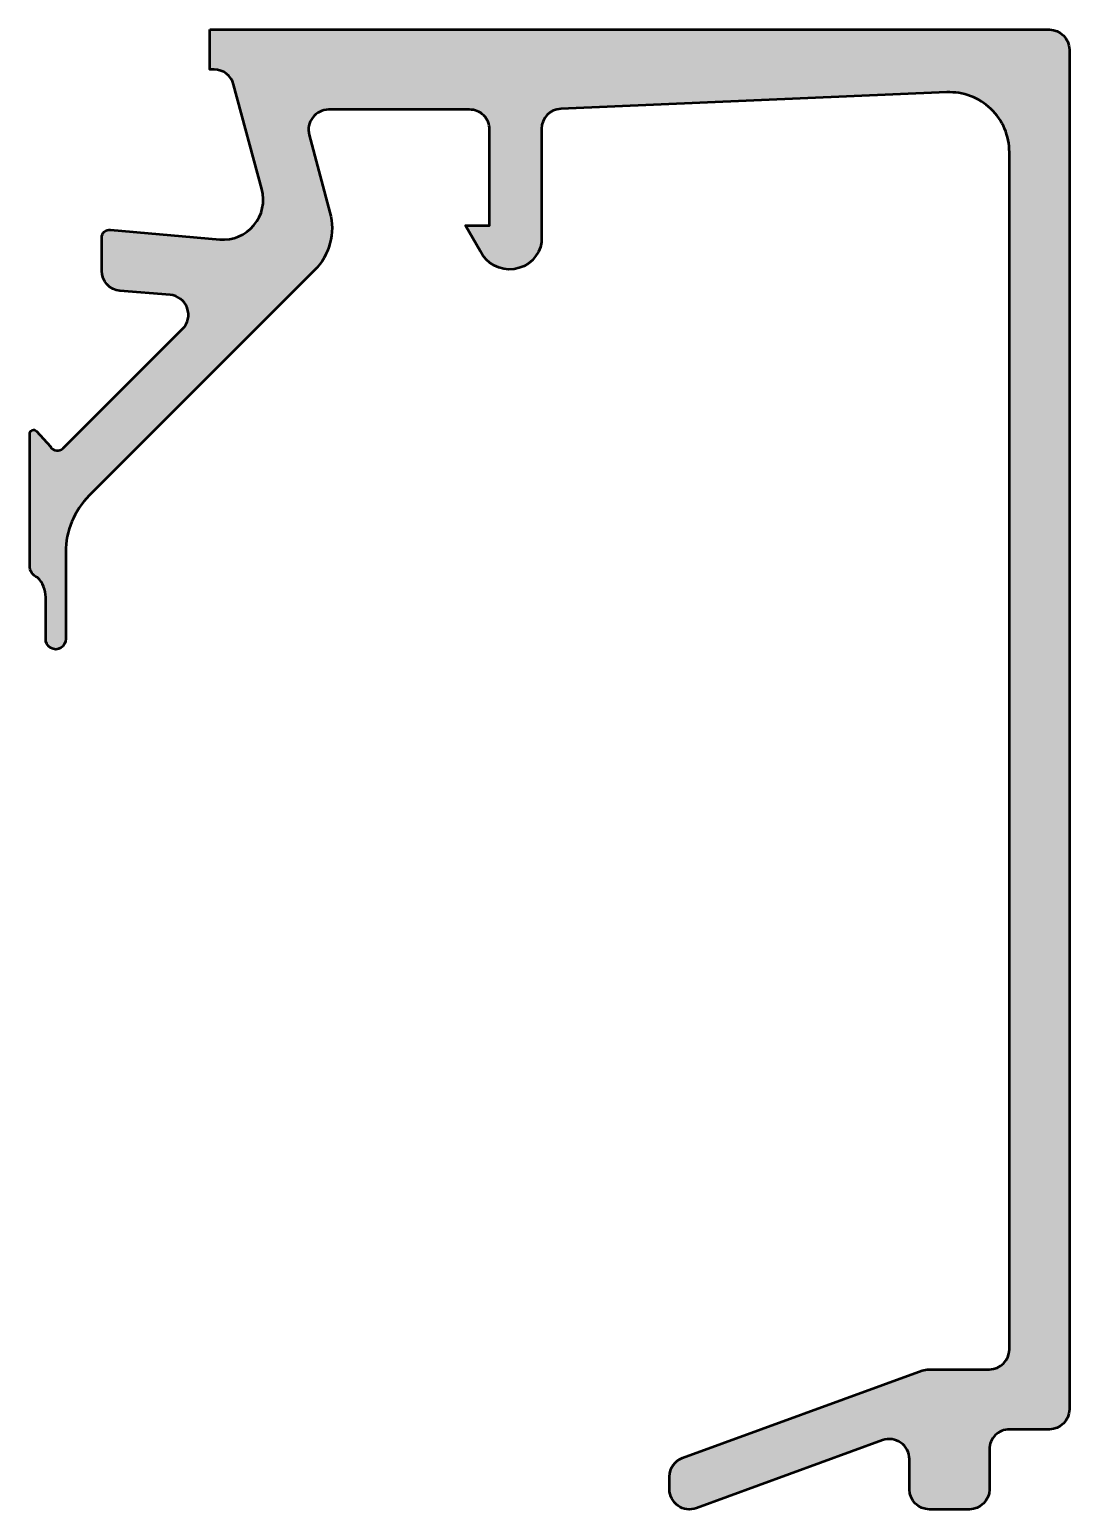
# Model space of a CAD drawing. Extents: x -4 to 22, y -37 to 0.
import ezdxf

# ---------------------------------------------------------------- set-up
doc = ezdxf.new("R2010")
doc.units = 0
doc.layers.add('0S-Alu contour', color=7, linetype='Continuous', lineweight=50)
doc.layers.add('0S-Alu hatch', color=252, linetype='Continuous', lineweight=25)

# ---------------------------------------------------------------- blocks, each defined once
blk = doc.blocks.new('184080__28232696_F4A0_4322_909A_82EDC1529BF0_')
at = {"layer": '0S-Alu hatch'}
h = blk.add_hatch(color=256, dxfattribs=at)
edge = h.paths.add_edge_path()
edge.add_line((0.5000152587890625, 0), (21.49993896484375, -2e-15))
edge.add_ellipse((21.49993625990322, -0.5000007975883192), major_axis=(-0.5000007975956339, 0), ratio=1, start_angle=180.0002211685759, end_angle=269.99969003714193, ccw=False)
edge.add_line((21.99993705749513, -0.4999988675117525), (21.99993705749512, -34.4999237060547))
edge.add_ellipse((21.49993120695215, -34.4999178555377), major_axis=(-0.5000058505771903, 0), ratio=1, start_angle=90.00088897849099, end_angle=179.9993295875975, ccw=False)
edge.add_line((21.49993896484375, -34.9999237060547), (20.49994087219239, -34.9999237060547))
edge.add_arc((20.4999389091687, -35.49992174303101), 0.4999980369801686, 89.99977505317197, 180.0002249462687)
edge.add_line((19.99994087219238, -35.49992370605468), (19.99994087219238, -36.49991989135742))
edge.add_ellipse((19.49993733417013, -36.4999163533523), major_axis=(-0.5000035380347732, 0), ratio=1, start_angle=90.00062398912303, end_angle=179.9995945770641, ccw=False)
edge.add_line((19.49994277954101, -36.99991989135742), (18.49994468688965, -36.99991989135742))
edge.add_ellipse((18.49995244624004, -36.49991213200703), major_axis=(-0.5000077594105954, 0), ratio=1, start_angle=0.0008891416168808064, end_angle=89.99911085774028, ccw=False)
edge.add_line((17.99994468688965, -36.49991989135742), (17.99994468688965, -35.74392318725586))
edge.add_arc((17.49952877982757, -35.74429796520611), 0.5004160474038314, 0.0429106878547493, 109.9383405738331)
edge.add_line((17.32888256111991, -35.27387678313619), (12.67103836211473, -36.97024473402609))
edge.add_ellipse((12.50026611756197, -36.49998410530846), major_axis=(-0.5003081234914044, 0), ratio=1, start_angle=0.024100283919381127, end_angle=109.9581781240698, ccw=False)
edge.add_line((11.99995803833008, -36.50019454956055), (11.99995803833007, -36.18119430541991))
edge.add_ellipse((12.49991105633792, -36.18135017317905), major_axis=(-0.4999530423048863, 0), ratio=1, start_angle=290.16149452797777, end_angle=359.9821371925923, ccw=False)
edge.add_line((12.32759353642575, -35.7120318197757), (18.31777516321818, -33.53056990045688))
edge.add_ellipse((18.49248458782421, -34.01326827775111), major_axis=(-0.5133430689983614, 0), ratio=1, start_angle=270.1719601368901, end_angle=289.89738167887856, ccw=False)
edge.add_line((18.49094390869142, -33.49992752075195), (19.99994087219237, -33.49992752075195))
edge.add_arc((19.9999334277033, -32.99992007626285), 0.5000074445445124, 270.0008530629079, 359.9991469374164)
edge.add_line((20.49994087219239, -32.99992752075194), (20.49994087219239, -3.064993143081672))
edge.add_arc((19.00020433967642, -3.065355795773037), 1.49973657636266, 0.013854745665342, 92.45576228718656)
edge.add_line((18.93594360351562, -1.566996574401852), (9.278464435204762, -1.980517069362942))
edge.add_arc((9.29861400334709, -2.478757998206542), 0.498648200910477, 92.31586040752823, 180.0271595854251)
edge.add_line((8.79996585845947, -2.478994369506834), (8.799965858459473, -5.312190532684327))
edge.add_ellipse((8.000887059831658, -5.188209521790723), major_axis=(-0.8086397328097792, 0), ratio=1, start_angle=25.096884429930128, end_angle=171.1805989368077, ccw=False)
edge.add_line((7.268589496612546, -5.53119421005249), (6.899969100952148, -4.899989604949952))
edge.add_line((6.899969100952148, -4.899989604949952), (7.499969482421875, -4.899989128112792))
edge.add_line((7.499969482421875, -4.899989128112792), (7.499967575073238, -2.499994516372683))
edge.add_arc((6.999970578341803, -2.499992585991428), 0.499996996735162, 359.9997787935257, 450.0000163002442)
edge.add_line((6.999970436096192, -1.999995589256286), (3.472488403320314, -2))
edge.add_arc((3.472513363562775, -2.500016988129638), 0.5000169887526307, 90.00286013591818, 194.9993049646129)
edge.add_line((2.989532470703125, -2.629425048828125), (3.509155273437501, -4.568679809570311))
edge.add_ellipse((2.06026509242259, -4.956903243554985), major_axis=(-1.500000063778756, 0), ratio=1, start_angle=134.999207829632, end_angle=194.9997963382539, ccw=False)
edge.add_line((3.120910644531252, -6.017578124999995), (-2.514219665888716, -11.65270843541993))
edge.add_arc((-1.100006103515625, -13.06692199779303), 1.999999999999999, 134.9999999999999, 180)
edge.add_line((-3.100006103515624, -13.06692199779303), (-3.100006103515625, -15.23031616210937))
edge.add_ellipse((-3.349998474121093, -15.24584898042172), major_axis=(-0.2504744573916995, 0), ratio=1, start_angle=-3.5553978342937853, end_angle=183.5553978342947, ccw=False)
edge.add_line((-3.599990844726562, -15.23031616210937), (-3.599990608664572, -14.19069160840859))
edge.add_arc((-4.278287905110554, -14.18550220536224), 0.6783171472621821, 359.5616596242261, 405.4303498403357)
edge.add_ellipse((-3.683735783452349, -13.40896420913977), major_axis=(-0.316349324905911, 0), ratio=1, start_angle=-1.3290766186153746, end_angle=67.9962833936421, ccw=False)
edge.add_line((-3.999999999999998, -13.40162658691406), (-4, -10.10422082931193))
edge.add_ellipse((-3.902843990024008, -10.10422082931192), major_axis=(-0.0971560099759916, 0), ratio=1, start_angle=222.1440459660103, end_angle=360, ccw=False)
edge.add_line((-3.830806672206127, -10.03902945629325), (-3.481292486190793, -10.42524719238281))
edge.add_arc((-3.308065351550852, -10.32518575979804), 0.2000498199611298, 210.0120793066809, 314.9868505945915)
edge.add_line((-3.166641235351563, -10.46667480468749), (-0.1784737706184383, -7.484163284301759))
edge.add_arc((-0.532021161893198, -7.130615319408282), 0.4999919212922418, 314.9999535198029, 445.0013822349448)
edge.add_line((-0.4884560108184818, -6.632524967193602), (-1.743575930595398, -6.529022216796877))
edge.add_ellipse((-1.700000365970284, -6.030928096721822), major_axis=(-0.4999965822740599, 0), ratio=1, start_angle=0.0001683038858004693, end_angle=85.00023108090028, ccw=False)
edge.add_line((-2.199996948242187, -6.030929565429686), (-2.199996948242187, -5.201645587302606))
edge.add_ellipse((-1.999996948242187, -5.201645587302606), major_axis=(-0.2000000000000002, 0), ratio=1, start_angle=264.9466242948758, end_angle=360, ccw=False)
edge.add_line((-1.982380199914264, -5.00242297267678), (0.7532257437705994, -5.244325637817382))
edge.add_arc((0.8403832473466633, -4.248128392051542), 1.000002691446906, 264.9999122183182, 375.0001729510551)
edge.add_line((1.806310892105102, -3.989305734634399), (1.09930419921875, -1.37060546875))
edge.add_arc((0.6163470368477348, -1.499987271371529), 0.4999872713730416, 14.99710225104461, 89.99985907700415)
edge.add_line((0.6163482666015625, -1), (0.5000152587890625, -1))
edge.add_line((0.5000152587890625, -1), (0.5000152587890625, 0))
at = {"layer": '0S-Alu contour', "color": 7}
for points in [[(0.5000152587890625, 0), (21.49993896484375, -2e-15)], [(0.6163482666015625, -1), (0.5000152587890625, -1), (0.5000152587890625, 0)], [(21.99993705749513, -0.4999988675117525), (21.99993705749512, -34.4999237060547)], [(1.806310892105102, -3.989305734634399), (1.09930419921875, -1.37060546875)], [(18.93594360351562, -1.566996574401852), (9.278464435204762, -1.980517069362942)], [(6.999970436096192, -1.999995589256286), (3.472488403320314, -2)], [(7.268589496612546, -5.53119421005249), (6.899969100952148, -4.899989604949952), (7.499969482421875, -4.899989128112792), (7.499967575073238, -2.499994516372683)], [(8.79996585845947, -2.478994369506834), (8.799965858459473, -5.312190532684327)], [(2.989532470703125, -2.629425048828125), (3.509155273437501, -4.568679809570311)], [(20.49994087219239, -32.99992752075194), (20.49994087219239, -3.064993143081672)], [(-1.982380199914264, -5.00242297267678), (0.7532257437705994, -5.244325637817382)], [(-2.199996948242187, -6.030929565429686), (-2.199996948242187, -5.201645587302606)], [(3.120910644531252, -6.017578124999995), (-2.514219665888716, -11.65270843541993)], [(-0.4884560108184818, -6.632524967193602), (-1.743575930595398, -6.529022216796877)], [(-3.166641235351563, -10.46667480468749), (-0.1784737706184383, -7.484163284301759)], [(-3.999999999999998, -13.40162658691406), (-4, -10.10422082931193)], [(-3.830806672206127, -10.03902945629325), (-3.481292486190793, -10.42524719238281)], [(-3.100006103515624, -13.06692199779303), (-3.100006103515625, -15.23031616210937)], [(-3.599990844726562, -15.23031616210937), (-3.599990608664572, -14.19069160840859)], [(12.32759353642575, -35.7120318197757), (18.31777516321818, -33.53056990045688)], [(18.49094390869142, -33.49992752075195), (19.99994087219237, -33.49992752075195)], [(21.49993896484375, -34.9999237060547), (20.49994087219239, -34.9999237060547)], [(17.32888256111991, -35.27387678313619), (12.67103836211473, -36.97024473402609)], [(19.99994087219238, -35.49992370605468), (19.99994087219238, -36.49991989135742)], [(17.99994468688965, -36.49991989135742), (17.99994468688965, -35.74392318725586)], [(11.99995803833008, -36.50019454956055), (11.99995803833007, -36.18119430541991)], [(19.49994277954101, -36.99991989135742), (18.49994468688965, -36.99991989135742)]]:
    blk.add_lwpolyline(points, dxfattribs=at)
at = {"layer": '0S-Alu contour', "color": 7, "extrusion": (0, 0, -1)}
for centre, radius, start, end in [((-21.49993625990322, -0.5000007975883192), 0.5000007975956339, 90.00030996285808, 179.9997788314241), ((-2.06026509242259, -4.956903243554985), 1.500000063778756, 165.0002036617461, 225.000792170368), ((1.999996948242187, -5.201645587302606), 0.2000000000000002, 0, 95.05337570512422), ((-8.000887059831658, -5.188209521790723), 0.8086397328097792, 188.8194010631923, 334.9031155700699), ((1.700000365970284, -6.030928096721822), 0.4999965822740599, 274.9997689190997, 359.9998316961142), ((3.902843990024008, -10.10422082931192), 0.0971560099759916, 0, 137.8559540339897), ((3.683735783452349, -13.40896420913977), 0.316349324905911, 292.0037166063579, 1.329076618615485), ((3.349998474121093, -15.24584898042172), 0.2504744573916995, 176.4446021657053, 3.555397834293892), ((-18.49248458782421, -34.01326827775111), 0.5133430689983614, 70.10261832112145, 89.82803986310988), ((-21.49993120695215, -34.4999178555377), 0.5000058505771903, 180.0006704124026, 269.999111021509), ((-12.49991105633792, -36.18135017317905), 0.4999530423048864, 0.0178628074076945, 69.83850547202223), ((-12.50026611756197, -36.49998410530846), 0.5003081234914044, 250.0418218759302, 359.9758997160806), ((-18.49995244624004, -36.49991213200703), 0.5000077594105954, 270.0008891422597, 359.9991108583831), ((-19.49993733417013, -36.4999163533523), 0.5000035380347732, 180.000405422936, 269.999376010877)]:
    blk.add_arc(centre, radius, start, end, dxfattribs=at)
at = {"layer": '0S-Alu contour', "color": 7}
for centre, radius, start, end in [((0.6163470368477348, -1.499987271371529), 0.4999872713730416, 14.99710225104461, 89.99985907700415), ((19.00020433967642, -3.065355795773037), 1.49973657636266, 0.013854745665342, 92.45576228718656), ((3.472513363562775, -2.500016988129638), 0.5000169887526307, 90.00286013591818, 194.9993049646129), ((6.999970578341803, -2.499992585991428), 0.499996996735162, 359.9997787935257, 90.00001630024421), ((9.29861400334709, -2.478757998206542), 0.498648200910477, 92.31586040752823, 180.0271595854251), ((0.8403832473466633, -4.248128392051542), 1.000002691446906, 264.9999122183182, 15.00017295105505), ((-0.532021161893198, -7.130615319408282), 0.4999919212922418, 314.9999535198029, 85.00138223494477), ((-3.308065351550852, -10.32518575979804), 0.2000498199611298, 210.0120793066809, 314.9868505945915), ((-1.100006103515625, -13.06692199779303), 1.999999999999999, 134.9999999999999, 180), ((-4.278287905110554, -14.18550220536224), 0.6783171472621821, 359.5616596242261, 45.43034984033577), ((19.9999334277033, -32.99992007626285), 0.5000074445445124, 270.0008530629079, 359.9991469374164), ((20.4999389091687, -35.49992174303101), 0.4999980369801686, 89.99977505317197, 180.0002249462687), ((17.49952877982757, -35.74429796520611), 0.5004160474038314, 0.0429106878547493, 109.9383405738331)]:
    blk.add_arc(centre, radius, start, end, dxfattribs=at)
blk = doc.blocks.new('184080__465DB079_0CD6_4AEB_8C08_5F01CDE8EDBC_')
at = {"layer": '0S-Alu contour', "color": 7}
blk.add_blockref('184080__28232696_F4A0_4322_909A_82EDC1529BF0_', (0, 0), dxfattribs=at)

msp = doc.modelspace()

# ---------------------------------------------------------------- block references
at = {"layer": '0S-Alu contour', "color": 7}
msp.add_blockref('184080__465DB079_0CD6_4AEB_8C08_5F01CDE8EDBC_', (0, 0), dxfattribs=at)

doc.saveas('drawing.dxf')
